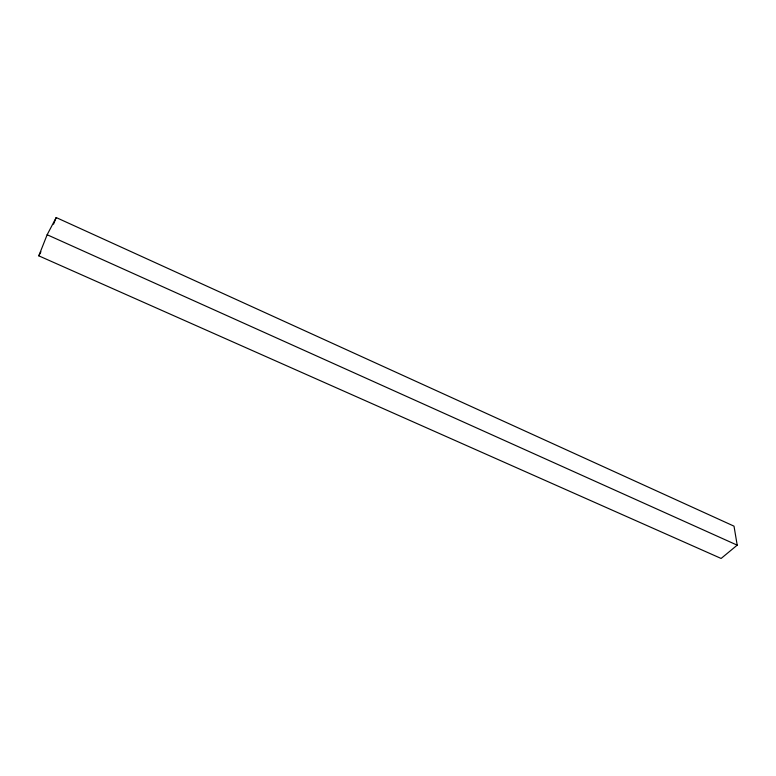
<?xml version="1.0" encoding="UTF-8"?>
<svg xmlns="http://www.w3.org/2000/svg" width="776" height="776" viewBox="0 0 776 776"><rect width="100%" height="100%" fill="white"/><g stroke="black" fill="none" stroke-linecap="round" stroke-linejoin="round"><path stroke-width="1.16" d="M38.8 255.838L47.152 234.74L56.192 217.542L734.009 526.157L737.2 545.159L721.117 558.458L38.8 255.838L40.924 251.763M53.554 224.167L56.192 217.542M47.152 234.74L737.2 545.159"/></g></svg>
